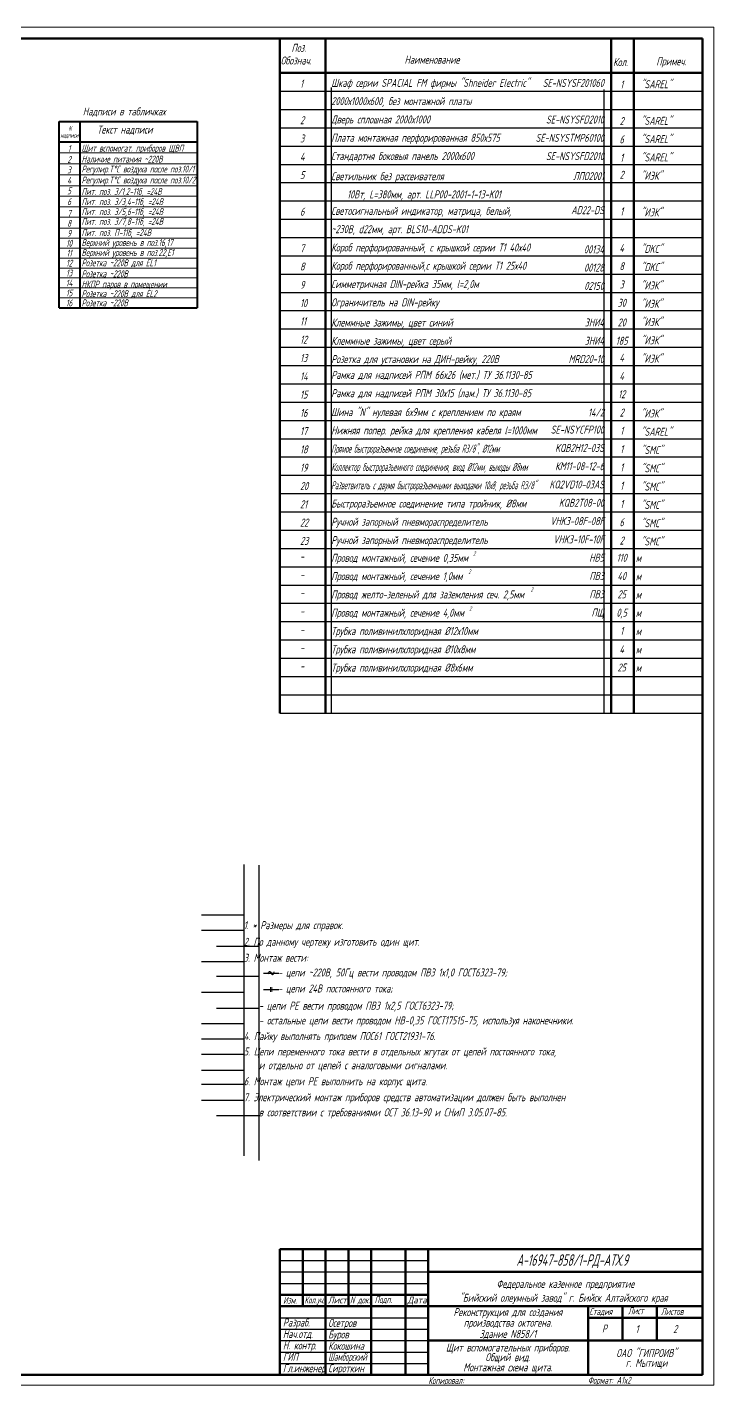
# Model space of a CAD drawing. Header units: millimetres. Extents: x -680 to 9204, y -4430 to 7779.
# Drawn here: x 2925 to 3225, y -1287 to -692 of the extents above; entities that cross this region are included whole.
import ezdxf
from ezdxf.enums import TextEntityAlignment as Align

# ---------------------------------------------------------------- set-up
doc = ezdxf.new("R2010")
doc.units = ezdxf.units.MM
doc.layers.get('Defpoints').update_dxf_attribs({"color": 33})
for name, color, linetype, lineweight in [('RAZMER', 5, 'Continuous', 20), ('Обводка', 6, 'Continuous', 25), ('Таблица', 253, 'Continuous', 40), ('Текст_КИП', 2, 'Continuous', 25), ('Толст.рамка', 7, 'Continuous', 60), ('Тонк.рамка', 10, 'Continuous', 20), ('Тонкая', 5, 'Continuous', 20)]:
    doc.layers.add(name, color=color, linetype=linetype, lineweight=lineweight)
doc.layers.add('ТЕКСТ', color=2, linetype='Continuous')
doc.layers.add('Текст.', color=51, linetype='Continuous')
doc.styles.add('Simplex', font='simplex.shx', dxfattribs={"width": 0.7, "oblique": 15})

msp = doc.modelspace()

# ---------------------------------------------------------------- linework, layer by layer
at = {"lineweight": 60}
for p, q in [((3035.172, -697.265), (3035.172, -992.265)), ((3220.172, -697.265), (3035.172, -697.265)), ((3055.172, -697.265), (3055.172, -992.265)), ((3180.172, -697.265), (3180.172, -992.265)), ((3190.172, -992.265), (3190.172, -697.265)), ((3035.172, -712.265), (3220.172, -712.265)), ((3220.172, -1226.763), (3220.172, -1281.769))]:
    msp.add_line(p, q, dxfattribs=at)
for p, q in [((3027.991, -1106.023), (3034.758, -1106.023)), ((3027.991, -1113.246), (3034.758, -1113.246))]:
    msp.add_line(p, q)
at = {"color": 30, "linetype": 'ByBlock', "lineweight": 30, "end_tangent": (1, 0)}
msp.add_spline([(3029.988, -1106.376), (3030.857, -1105.317), (3031.937, -1106.724), (3032.723, -1105.508)], degree=3, dxfattribs=at)
at = {"layer": 'Defpoints'}
for p, q in [((3057.673, -718.712), (3057.673, -992.265)), ((3177.041, -719.515), (3177.041, -992.265)), ((3019.382, -1058.467), (3019.382, -1186.023)), ((3025.991, -1058.751), (3025.991, -1187.947)), ((3019.382, -1080.648), (3000.904, -1080.648)), ((3019.382, -1087.36), (3000.904, -1087.36)), ((3025.991, -1094.349), (3007.512, -1094.349)), ((3019.382, -1101.061), (3000.904, -1101.061)), ((3025.991, -1107.496), (3007.512, -1107.496)), ((3019.382, -1114.485), (3000.904, -1114.485)), ((3025.991, -1121.474), (3007.512, -1121.474)), ((3019.382, -1128.186), (3000.904, -1128.186)), ((3019.382, -1134.898), (3000.904, -1134.898)), ((3019.382, -1141.636), (3000.904, -1141.636)), ((3019.382, -1148.624), (3000.904, -1148.624)), ((3019.382, -1154.808), (3000.904, -1154.808)), ((3019.382, -1161.797), (3000.904, -1161.797)), ((3025.991, -1168.384), (3007.512, -1168.384))]:
    msp.add_line(p, q, dxfattribs=at)
at = {"layer": 'RAZMER', "ltscale": 0.9}
for p, q in [((3031.146, -1112.246), (3031.146, -1114.246)), ((3031.646, -1112.246), (3031.646, -1114.246))]:
    msp.add_line(p, q, dxfattribs=at)
at = {"layer": 'Обводка', "color": 155}
for p, q in [((3035.172, -720.265), (3220.172, -720.265)), ((3035.172, -728.265), (3220.172, -728.265)), ((3035.172, -736.265), (3220.172, -736.265)), ((3035.172, -744.265), (3220.172, -744.265)), ((3035.172, -752.265), (3220.172, -752.265)), ((3035.172, -760.265), (3220.172, -760.265)), ((3035.172, -768.265), (3220.172, -768.265)), ((3035.172, -776.265), (3220.172, -776.265)), ((3035.172, -784.265), (3220.172, -784.265)), ((3035.172, -792.265), (3220.172, -792.265)), ((3035.172, -800.265), (3220.172, -800.265)), ((3035.172, -808.265), (3220.172, -808.265)), ((3035.172, -816.265), (3220.172, -816.265)), ((3035.172, -824.265), (3220.172, -824.265)), ((3035.172, -832.265), (3220.172, -832.265)), ((3035.172, -840.265), (3220.172, -840.265)), ((3035.172, -848.265), (3220.172, -848.265)), ((3035.172, -856.265), (3220.172, -856.265)), ((3035.172, -864.265), (3220.172, -864.265)), ((3035.172, -872.265), (3220.172, -872.265)), ((3035.172, -880.265), (3220.172, -880.265)), ((3035.172, -888.265), (3220.172, -888.265)), ((3035.172, -896.265), (3220.172, -896.265)), ((3035.172, -904.265), (3220.172, -904.265)), ((3035.172, -912.265), (3220.172, -912.265)), ((3035.172, -920.265), (3220.172, -920.265)), ((3035.172, -928.265), (3220.172, -928.265)), ((3035.172, -936.265), (3220.172, -936.265)), ((3035.172, -944.265), (3220.172, -944.265)), ((3035.172, -952.265), (3220.172, -952.265)), ((3035.172, -960.265), (3220.172, -960.265)), ((3035.172, -968.265), (3220.172, -968.265)), ((3035.172, -976.265), (3220.172, -976.265)), ((3035.172, -984.265), (3220.172, -984.265)), ((3035.172, -992.265), (3220.172, -992.265)), ((3035.172, -1231.763), (3100.172, -1231.763)), ((3035.172, -1236.763), (3100.172, -1236.763)), ((3035.172, -1241.763), (3100.172, -1241.763)), ((3035.172, -1256.763), (3100.172, -1256.763)), ((3035.172, -1261.763), (3100.172, -1261.763)), ((3035.172, -1266.763), (3100.172, -1266.763)), ((3035.172, -1271.763), (3100.172, -1271.763)), ((3035.172, -1276.763), (3100.172, -1276.763))]:
    msp.add_line(p, q, dxfattribs=at)
at = {"layer": 'Таблица'}
for p, q in [((2938.566, -733.47), (2999.015, -733.47)), ((2938.566, -815.031), (2938.566, -733.47)), ((2947.566, -733.47), (2947.566, -815.031)), ((2999.015, -733.47), (2999.015, -815.031)), ((2938.566, -742.47), (2999.015, -742.47)), ((2938.566, -815.031), (2999.015, -815.031))]:
    msp.add_line(p, q, dxfattribs=at)
at = {"layer": 'Толст.рамка'}
for p, q in [((2404.172, -697.265), (3220.172, -697.265)), ((3220.172, -697.265), (3220.172, -1281.769)), ((3220.172, -1281.769), (2404.172, -1281.769))]:
    msp.add_line(p, q, dxfattribs=at)
at = {"layer": 'Толст.рамка', "lineweight": 60}
for p, q in [((3035.172, -1226.763), (3220.172, -1226.763)), ((3035.172, -1281.763), (3035.172, -1226.763)), ((3045.172, -1251.763), (3045.172, -1226.763)), ((3055.172, -1281.763), (3055.172, -1226.763)), ((3065.172, -1251.763), (3065.172, -1226.763)), ((3075.172, -1281.763), (3075.172, -1226.763)), ((3090.172, -1281.763), (3090.172, -1226.763)), ((3100.172, -1281.763), (3100.172, -1226.763)), ((3100.172, -1236.763), (3220.172, -1236.763)), ((3035.172, -1246.763), (3100.172, -1246.763)), ((3035.172, -1251.763), (3100.172, -1251.763)), ((3100.172, -1251.763), (3220.172, -1251.763)), ((3170.172, -1251.763), (3170.172, -1281.763)), ((3185.172, -1266.763), (3185.172, -1251.763)), ((3200.172, -1266.763), (3200.172, -1251.763)), ((3170.172, -1256.763), (3220.172, -1256.763)), ((3100.172, -1266.763), (3220.172, -1266.763)), ((3035.172, -1281.763), (3220.172, -1281.769))]:
    msp.add_line(p, q, dxfattribs=at)
at = {"layer": 'Тонк.рамка'}
for p, q in [((2384.172, -692.265), (3225.172, -692.265)), ((3225.172, -692.265), (3225.172, -1286.265)), ((2384.172, -1286.265), (3225.172, -1286.265))]:
    msp.add_line(p, q, dxfattribs=at)
at = {"layer": 'Тонкая'}
for p, q in [((2938.566, -747.27), (2999.015, -747.27)), ((2938.566, -752.07), (2999.015, -752.07)), ((2938.566, -756.87), (2999.015, -756.87)), ((2938.566, -761.67), (2999.015, -761.67)), ((2938.566, -766.247), (2999.015, -766.247)), ((2938.566, -770.824), (2999.015, -770.824)), ((2938.566, -775.401), (2999.015, -775.401)), ((2938.566, -780.201), (2999.015, -780.201)), ((2938.566, -784.554), (2999.015, -784.554)), ((2938.566, -788.908), (2999.015, -788.908)), ((2938.566, -793.262), (2999.015, -793.262)), ((2938.566, -797.616), (2999.015, -797.616)), ((2938.566, -801.969), (2999.015, -801.969)), ((2938.566, -806.323), (2999.015, -806.323)), ((2938.566, -810.677), (2999.015, -810.677))]:
    msp.add_line(p, q, dxfattribs=at)

# ---------------------------------------------------------------- texts
at = {"layer": 'ТЕКСТ', "style": 'Simplex', "oblique": 15, "width": 0.6}
for s, height, p in [('Надписи в табличках', 3.5, (2948.898, -730.896)), ('Щит вспомогат. приборов ЩВП', 3, (2948.373, -746.677)), ('Наличие питания ~220В', 3, (2948.373, -751.477)), ('Регулир.T%%DC воздуха после поз.10/1', 3, (2948.373, -755.831)), ('Регулир.T%%DC воздуха после поз.10/2', 3, (2948.373, -760.631)), ('Пит. поз. 3/1,2-11б, =24В', 3, (2948.373, -765.654)), ('Пит. поз. 3/3,4-11б, =24В', 3, (2948.373, -770.106)), ('Пит. поз. 3/5,6-11б, =24В', 3, (2948.373, -774.481)), ('Пит. поз. 3/7,8-11б, =24В', 3, (2948.373, -778.764)), ('Пит. поз. П-11б, =24В', 3, (2948.373, -783.613)), ('Верхний уровень в поз.16,17', 3, (2948.373, -787.967)), ('Верхний уровень в поз.22,Е1', 3, (2948.373, -792.321)), ('Розетка ~220В для ЕL1', 3, (2948.373, -796.843)), ('Розетка ~220В', 3, (2948.373, -801.647)), ('Розетка ~220В для ЕL2', 3, (2948.373, -810.351)), ('НКПР паров в помещении', 3, (2948.373, -806.177)), ('Розетка ~220В', 3, (2948.373, -814.359)), ('1. * Размеры для справок.', 3.5, (3019.382, -1086.806)), ('2. По данному чертежу изготовить один щит.', 3.5, (3019.382, -1094.072)), ('3. Монтаж вести:', 3.5, (3019.382, -1101.061)), ('     - цепи ~220В, 50Гц вести проводом ПВ3 1х1,0 ГОСТ6323-79;', 3.5, (3025.991, -1107.496)), ('     - цепи 24В постоянного тока;', 3.5, (3025.991, -1114.51)), ('- цепи РЕ вести проводом ПВ3 1х2,5 ГОСТ6323-79;', 3.5, (3025.991, -1122.028)), ('- остальные цепи вести проводом НВ-0,35 ГОСТ17515-75, используя наконечники.', 3.5, (3025.991, -1128.463)), ('4. Пайку выполнять припоем ПОС61 ГОСТ21931-76.', 3.5, (3019.382, -1135.326)), ('5. Цепи переменного тока вести в отдельных жгутах от цепей постоянного тока,', 3.5, (3019.382, -1142.063)), ('и отдельно от цепей с аналоговыми сигналами.', 3.5, (3025.991, -1148.096)), ('6. Монтаж цепи РЕ выполнить на корпус щита.', 3.5, (3019.382, -1155.085)), ('7. Электрический монтаж приборов средств автоматизации должен быть выполнен', 3.5, (3019.382, -1162.074)), ('в соответствии с требованиями ОСТ 36.13-90 и СНиП 3.05.07-85.', 3.5, (3025.991, -1168.66))]:
    msp.add_text(s, height=height, dxfattribs=at).set_placement(p)
for s, height, p in [('N', 2.1, (2943.318, -737.61)), ('Текст надписи', 3.5, (2967.318, -738.81)), ('2', 3, (2942.924, -751.633)), ('1', 3, (2942.924, -746.833)), ('3', 3, (2942.924, -756.21)), ('4', 3, (2942.924, -760.787)), ('5', 3, (2942.924, -765.364)), ('6', 3, (2942.924, -770.04)), ('7', 3, (2942.924, -775.199)), ('8', 3, (2942.924, -779.552)), ('9', 3, (2942.924, -783.906)), ('10', 3, (2942.924, -788.26)), ('11', 3, (2942.924, -792.614)), ('12', 3, (2942.924, -796.967)), ('13', 3, (2942.924, -801.321)), ('14', 3, (2942.924, -805.675)), ('15', 3, (2942.924, -810.029)), ('16', 3, (2942.924, -814.383))]:
    msp.add_text(s, height=height, dxfattribs=at).set_placement(p, align=Align.CENTER)
at = {"layer": 'ТЕКСТ', "style": 'Simplex', "oblique": 15, "width": 0.59542}
msp.add_text('надписи', height=2.1, dxfattribs=at).set_placement((2939.118, -740.61), (2946.918, -740.61), align=Align.FIT)
at = {"layer": 'Текст.', "style": 'Simplex', "oblique": 15}
for s, height, width, p in [('Поз.', 3.5, 0.6, (3040.264, -703.067)), ('Обознач.', 3.5, 0.6, (3035.541, -708.598)), ('Наименование', 3.5, 0.6, (3089.752, -708.218)), ('Кол.', 3.5, 0.6, (3181.041, -709.288)), ('Примеч.', 3.5, 0.6, (3199.981, -708.946)), ('1', 3.5, 0.6, (3044.009, -718.712)), ('Шкаф серии SPACIAL FM фирмы "Shneider Electric"', 3.5, 0.6, (3057.673, -718.374)), ('"SAREL"', 3.5, 0.6, (3193.287, -718.988)), ('2000х1000х600, без монтажной платы', 3.5, 0.6, (3057.673, -726.374)), ('Дверь сплошная 2000х1000', 3.5, 0.6, (3057.673, -734.374)), ('"SAREL"', 3.5, 0.6, (3193.287, -734.988)), ('2', 3.5, 0.6, (3044.009, -734.712)), ('3', 3.5, 0.6, (3044.009, -742.712)), ('Плата монтажная перфорированная 850х575', 3.5, 0.6, (3057.673, -742.374)), ('"SAREL"', 3.5, 0.6, (3193.287, -742.988)), ('4', 3.5, 0.6, (3044.009, -750.712)), ('Стандартня боковыя панель 2000х600', 3.5, 0.6, (3057.673, -750.374)), ('"SAREL"', 3.5, 0.6, (3193.287, -750.988)), ('5', 3.5, 0.6, (3044.009, -758.712)), ('Светильник без рассеивателя ', 3.5, 0.6, (3057.673, -759.213)), ('"ИЭК"', 3.5, 0.6, (3193.287, -758.988)), ('10Вт, L=380мм, арт. LLP00-2001-1-13-K01', 3.5, 0.6, (3064.586, -767.154)), ('6', 3.5, 0.6, (3044.009, -774.712)), ('Светосигнальный индикатор, матрица, белый,', 3.5, 0.6, (3057.673, -774.374)), ('"ИЭК"', 3.5, 0.6, (3193.287, -774.988)), ('~230В, d22мм, арт. BLS10-ADDS-K01', 3.5, 0.6, (3057.673, -782.374)), ('7', 3.5, 0.6, (3044.009, -790.712)), ('Короб перфорированный, с крышкой серии Т1 40х40', 3.5, 0.6, (3057.673, -790.374)), ('"DKC"', 3.5, 0.6, (3193.287, -790.988)), ('8', 3.5, 0.6, (3044.009, -798.712)), ('Короб перфорированный,с крышкой серии Т1 25х40', 3.5, 0.6, (3057.673, -798.374)), ('"DKC"', 3.5, 0.6, (3193.287, -798.988)), ('9', 3.5, 0.6, (3044.009, -806.712)), ('Симметричная DIN-рейка 35мм, l=2,0м', 3.5, 0.6, (3057.673, -806.374)), ('"ИЭК"', 3.5, 0.6, (3193.287, -806.988)), ('10', 3.5, 0.6, (3044.009, -814.712)), ('Ограничитель на DIN-рейку', 3.5, 0.6, (3057.673, -814.374)), ('"ИЭК"', 3.5, 0.6, (3193.287, -814.988)), ('11', 3.5, 0.6, (3044.009, -822.712)), ('Клеммные зажимы, цвет синий', 3.5, 0.6, (3057.673, -823.213)), ('"ИЭК"', 3.5, 0.6, (3193.287, -822.988)), ('12', 3.5, 0.6, (3044.009, -830.712)), ('Клеммные зажимы, цвет серый', 3.5, 0.6, (3057.673, -831.213)), ('"ИЭК"', 3.5, 0.6, (3193.287, -830.988)), ('13', 3.5, 0.6, (3044.009, -838.712)), ('Розетка для установки на ДИН-рейку, 220В', 3.5, 0.6, (3057.673, -839.213)), ('"ИЭК"', 3.5, 0.6, (3193.287, -838.988)), ('14', 3.5, 0.6, (3044.009, -846.712)), ('Рамка для надписей РПМ 66х26 (мет.) ТУ 36.1130-85', 3.5, 0.6, (3057.673, -846.105)), ('15', 3.5, 0.6, (3044.009, -854.712)), ('Рамка для надписей РПМ 30х15 (лам.) ТУ 36.1130-85', 3.5, 0.6, (3057.673, -854.105)), ('16', 3.5, 0.6, (3044.009, -862.712)), ('Шина "N" нулевая 6х9мм с креплением по краям', 3.5, 0.6, (3057.673, -862.374)), ('"ИЭК"', 3.5, 0.6, (3193.287, -862.988)), ('17', 3.5, 0.6, (3044.009, -870.712)), ('Нижняя попер. рейка для крепления кабеля l=1000мм', 3.5, 0.6, (3057.673, -870.374)), ('"SAREL"', 3.5, 0.6, (3193.287, -870.988)), ('18', 3.5, 0.6, (3044.009, -878.712)), ('Прямое быстроразъемное соединение, резьба R3/8", %%C12мм', 3.5, 0.45, (3057.673, -878.374)), ('"SMC"', 3.5, 0.6, (3193.287, -878.988)), ('19', 3.5, 0.6, (3044.009, -886.712)), ('Коллектор быстроразъемного соединения, вход %%C12мм, выходы %%C8мм', 3.5, 0.45, (3057.673, -886.374)), ('"SMC"', 3.5, 0.6, (3193.287, -886.988)), ('20', 3.5, 0.6, (3044.009, -894.712)), ('Разветвитель с двумя быстроразъемными выходами 10х8, резьба R3/8"', 3.5, 0.45, (3057.673, -894.374)), ('"SMC"', 3.5, 0.6, (3193.287, -894.988)), ('21', 3.5, 0.6, (3044.009, -902.712)), ('Быстроразъемное соединение типа тройник, %%C8мм', 3.5, 0.6, (3057.673, -902.374)), ('"SMC"', 3.5, 0.6, (3193.287, -902.988)), ('22', 3.5, 0.6, (3044.009, -910.712)), ('Ручной запорный пневмораспределитель', 3.5, 0.6, (3057.673, -910.374)), ('"SMC"', 3.5, 0.6, (3193.287, -910.988)), ('23', 3.5, 0.6, (3044.009, -918.712)), ('Ручной запорный пневмораспределитель', 3.5, 0.6, (3057.673, -918.374)), ('"SMC"', 3.5, 0.6, (3193.287, -918.988)), ('-', 3.5, 0.6, (3044.009, -925.46)), ('Провод монтажный, сечение 0,35мм', 3.5, 0.6, (3057.673, -926.144)), ('2', 2, 0.6, (3119.794, -923.495)), ('м', 3.5, 0.6, (3190.996, -926.225)), ('-', 3.5, 0.6, (3044.009, -933.46)), ('Провод монтажный, сечение 1,0мм', 3.5, 0.6, (3057.673, -934.144)), ('2', 2, 0.6, (3117.695, -931.458)), ('м', 3.5, 0.6, (3190.996, -934.225)), ('Провод желто-зеленый для заземления сеч. 2,5мм', 3.5, 0.6, (3057.673, -942.144)), ('2', 2, 0.6, (3144.942, -939.298)), ('-', 3.5, 0.6, (3044.009, -941.46)), ('м', 3.5, 0.6, (3190.996, -942.225)), ('-', 3.5, 0.6, (3044.009, -949.46)), ('Провод монтажный, сечение 4,0мм', 3.5, 0.6, (3057.673, -950.144)), ('2', 2, 0.6, (3118.085, -947.526)), ('м', 3.5, 0.6, (3190.996, -950.225)), ('-', 3.5, 0.6, (3044.009, -957.46)), ('Трубка поливинилхлоридная %%C12х10мм', 3.5, 0.6, (3057.673, -958.144)), ('м', 3.5, 0.6, (3190.996, -958.225)), ('Трубка поливинилхлоридная %%C10х8мм', 3.5, 0.6, (3057.673, -966.144)), ('-', 3.5, 0.6, (3044.009, -965.46)), ('м', 3.5, 0.6, (3190.996, -966.225)), ('-', 3.5, 0.6, (3044.009, -973.46)), ('Трубка поливинилхлоридная %%C8х6мм', 3.5, 0.6, (3057.673, -974.144)), ('м', 3.5, 0.6, (3190.996, -974.225))]:
    msp.add_text(s, height=height, dxfattribs=dict(at, width=width)).set_placement(p)
at = {"layer": 'Текст.', "style": 'Simplex', "oblique": 15, "width": 0.6}
for s, p in [('SE-NSYSF201060', (3177.041, -718.429)), ('SE-NSYSFD2010', (3177.041, -734.429)), (' SE-NSYSTMP60100', (3177.041, -742.429)), ('SE-NSYSFD2010', (3177.041, -750.429)), ('ЛПО2001', (3177.041, -759.179)), ('AD22-DS', (3177.041, -774.058)), ('00134', (3177.041, -791.179)), ('00128', (3177.041, -799.179)), ('02150', (3177.041, -807.179)), ('ЗНИ4', (3177.041, -823.179)), ('ЗНИ4', (3177.041, -831.179)), ('MRD20-10', (3177.041, -839.179)), ('14/2', (3177.041, -862.558)), ('SE-NSYCFP100', (3177.041, -870.058)), ('KQB2H12-03S', (3177.041, -878.058)), ('КМ11-08-12-6', (3177.041, -886.058)), ('KQ2VD10-03AS', (3177.041, -894.058)), ('KQB2T08-00', (3177.041, -902.058)), ('VHK3-08F-08F', (3177.041, -910.058)), ('VHK3-10F-10F', (3177.041, -918.058)), ('НВ5', (3177.041, -926.058)), ('ПВ3', (3177.041, -934.058)), ('ПВ3', (3177.041, -942.058)), ('ПЩ', (3177.041, -950.058))]:
    msp.add_text(s, height=3.5, dxfattribs=at).set_placement(p, align=Align.RIGHT)
for s, p in [('1', (3184.82, -719.086)), ('2', (3184.82, -735.086)), ('6', (3184.82, -743.086)), ('1', (3184.82, -751.086)), ('2', (3184.82, -758.565)), ('1', (3184.82, -774.565)), ('4', (3184.82, -790.565)), ('8', (3184.82, -798.565)), ('3', (3184.82, -806.565)), ('30', (3184.82, -814.565)), ('20', (3184.82, -823.179)), ('185', (3184.82, -831.179)), ('4', (3184.82, -838.565)), ('4', (3184.82, -846.565)), ('12', (3184.82, -854.565)), ('2', (3184.82, -862.565)), ('1', (3184.82, -870.565)), ('1', (3184.82, -878.565)), ('1', (3184.82, -886.565)), ('1', (3184.82, -894.565)), ('1', (3184.82, -902.565)), ('6', (3184.82, -910.565)), ('2', (3184.82, -918.565))]:
    msp.add_text(s, height=3.5, dxfattribs=at).set_placement(p, align=Align.CENTER)
at = {"layer": 'Текст.', "color": 1, "style": 'Simplex', "oblique": 15, "width": 0.6}
for s, p in [('110', (3184.82, -926.097)), ('40', (3184.82, -934.097)), ('25', (3184.82, -942.097)), ('0,5', (3184.82, -950.097)), ('1', (3184.82, -958.097)), ('4', (3184.82, -966.097)), ('25', (3184.82, -974.097))]:
    msp.add_text(s, height=3.5, dxfattribs=at).set_placement(p, align=Align.CENTER)
at = {"layer": 'Текст_КИП', "ltscale": 0.02, "style": 'Simplex', "oblique": 15, "width": 0.6}
msp.add_text('А-16947-858/1-РД-АТХ.9', height=5, dxfattribs=at).set_placement((3138.721, -1234.035))
at = {"layer": 'Текст_КИП', "style": 'Simplex', "oblique": 15, "width": 0.6}
for s, p in [('Федеральное казенное предприятие', (3160.172, -1243.722)), ('"Бийский олеумный завод" г. Бийск Алтайского края ', (3160.172, -1249.799)), ('Реконструкция для создания', (3134.979, -1256.047)), ('производства октогена.', (3134.979, -1260.701)), ('Здание N858/1', (3134.979, -1265.588)), ('Щит вспомогательных приборов.', (3134.979, -1271.544)), ('ОАО "ГИПРОИВ"', (3195.689, -1273.951)), ('Монтажная схема щита.', (3134.979, -1280.202)), ('Общий вид.', (3134.979, -1275.778))]:
    msp.add_text(s, height=3.5, dxfattribs=at).set_placement(p, align=Align.CENTER)
at = {"layer": 'Текст_КИП', "style": 'Simplex', "oblique": 15}
for s, height, width, p in [('Изм.', 3, 0.6, (3036.607, -1250.65)), ('Подп.', 3, 0.6, (3076.661, -1250.334)), ('Стадия', 3, 0.6, (3170.701, -1255.555)), ('Лист', 3, 0.6, (3187.641, -1255.239)), ('Листов', 3, 0.6, (3202.048, -1255.555)), ('Разраб.', 3.5, 0.6, (3036.51, -1260.613)), ('Осетров', 3.5, 0.6, (3056.316, -1260.808)), ('Р', 3.5, 0.6, (3176.203, -1263.258)), ('Нач.отд.', 3.5, 0.6, (3036.51, -1265.613)), ('Буров', 3.5, 0.6, (3056.316, -1265.808)), ('1', 3.5, 0.6, (3190.885, -1263.467)), ('2', 3.5, 0.6, (3207.352, -1263.467)), ('Н. контр.', 3.5, 0.6, (3036.51, -1270.613)), ('Кокошина', 3.5, 0.6, (3056.316, -1270.808)), ('ГИП', 3.5, 0.6, (3036.51, -1275.613)), ('Гл.инженер', 3.5, 0.6, (3036.51, -1280.613)), ('Шамборский', 3.5, 0.5, (3056.316, -1275.613)), ('Сироткин', 3.5, 0.6, (3056.316, -1280.613))]:
    msp.add_text(s, height=height, dxfattribs=dict(at, width=width)).set_placement(p)
for s, width, p, p2 in [('Кол.уч.', 0.603486, (3045.948, -1250.492), (3054.655, -1250.492)), ('Лист', 0.686041, (3056.238, -1250.492), (3064.471, -1250.492)), ('N док.', 0.628372, (3065.895, -1250.492), (3074.603, -1250.492)), ('Дата', 0.652619, (3091.068, -1250.492), (3099.459, -1250.492))]:
    msp.add_text(s, height=3, dxfattribs=dict(at, width=width)).set_placement(p, p2, align=Align.FIT)
at = {"layer": 'Текст_КИП', "style": 'Simplex', "oblique": 15, "width": 0.6}
msp.add_text('г. Мытищи', height=3.5, dxfattribs=at).set_placement((3195.689, -1276.981), align=Align.MIDDLE)
at = {"layer": 'Текст_КИП', "color": 3, "style": 'Simplex', "oblique": 15, "width": 0.6}
for s, p in [('Копировал:', (3100.172, -1285.738)), ('Формат: А1x2', (3170.033, -1285.61))]:
    msp.add_text(s, height=3, dxfattribs=at).set_placement(p)

doc.saveas('drawing.dxf')
